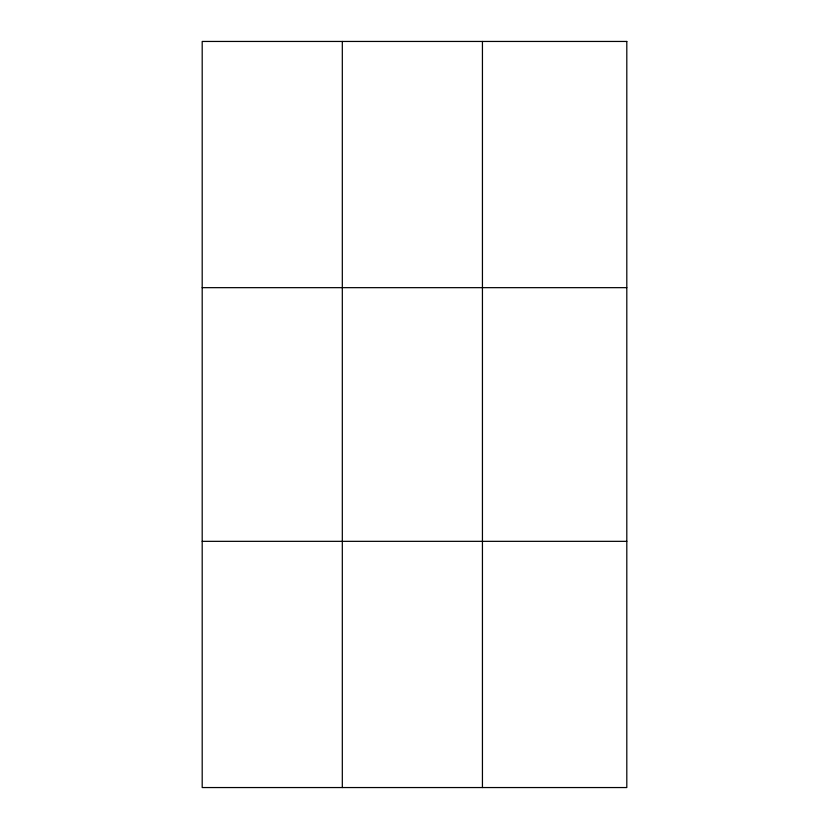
<?xml version="1.0" encoding="UTF-8"?>
<svg xmlns="http://www.w3.org/2000/svg" width="829" height="829" viewBox="0 0 829 829"><rect width="100%" height="100%" fill="white"/><g stroke="black" fill="none" stroke-linecap="round" stroke-linejoin="round"><path stroke-width="1.24" d="M342.315 41.45L342.315 787.55M482.437 41.45L482.437 787.55M202.193 287.663L626.807 287.663M202.193 541.337L626.807 541.337M626.807 41.45L626.807 787.55L202.193 787.55L202.193 41.45L626.807 41.45"/></g></svg>
